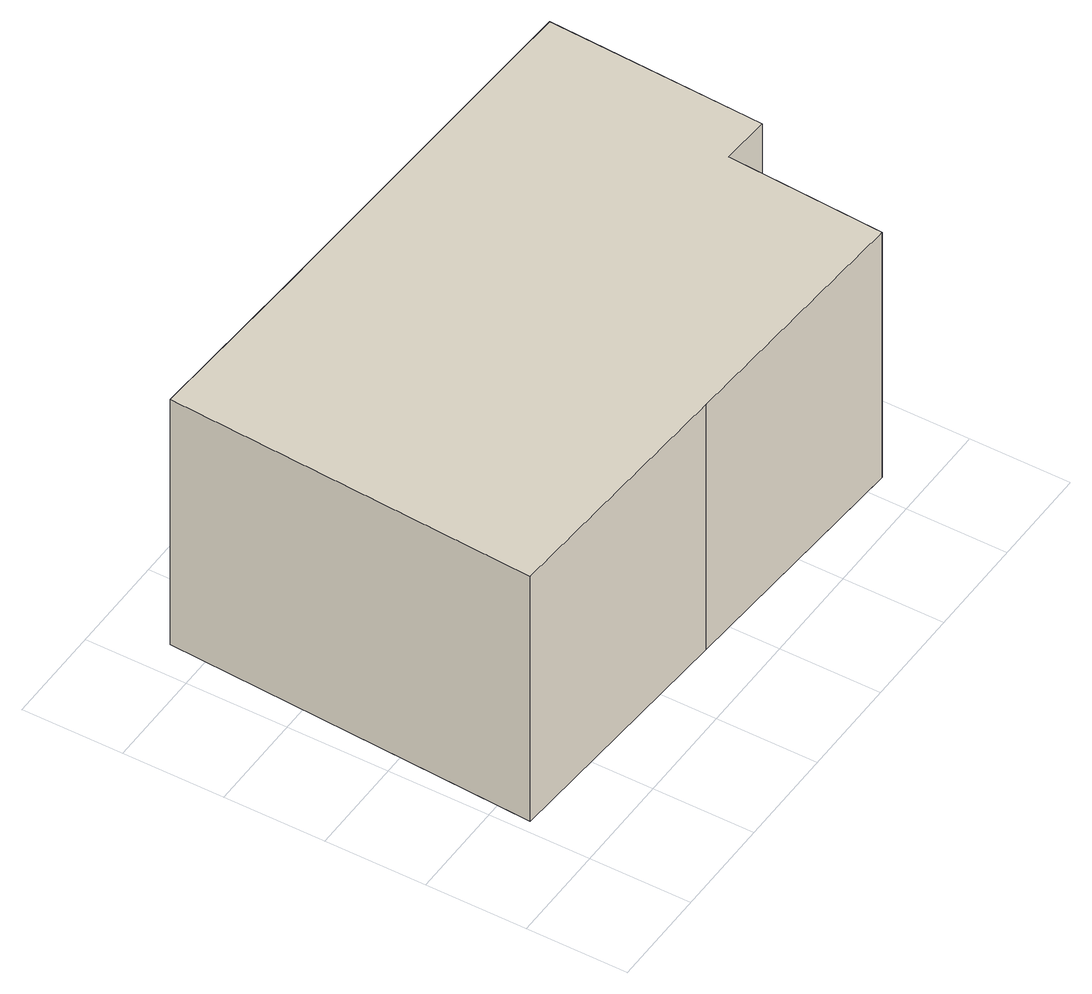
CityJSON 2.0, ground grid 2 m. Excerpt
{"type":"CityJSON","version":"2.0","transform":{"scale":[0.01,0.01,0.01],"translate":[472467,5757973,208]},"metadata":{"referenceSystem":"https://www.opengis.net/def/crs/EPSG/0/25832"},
"CityObjects":{
"building1":{"type":"Building","attributes":{"Gemeindeschluessel":"05711000","BezugspunktDach":"2000","function":"31001_1010","measuredHeight":8.99},"address":[{"country":"Germany","locality":"Bielefeld","thoroughfareNumber":"201","thoroughfareName":"Lämershagener Straße"}],"geometry":[{"type":"Solid","lod":"1","boundaries":[[[[0,1,2,3,4,5,6,7,8]],[[9,10,11,12,13,14,15,16,17]],[[9,17,8,7]],[[10,9,7,6]],[[11,10,6,5]],[[12,11,5,4]],[[13,12,4,3]],[[14,13,3,2]],[[15,14,2,1]],[[16,15,1,0]],[[17,16,0,8]]]]}]}
},
"vertices":[
[576,847,618],[399,855,618],[66,873,618],[24,133,618],[534,104,618],[1044,75,618],[1062,390,618],[1160,385,618],[1180,819,618],[1160,385,47],[1062,390,47],[1044,75,47],[534,104,47],[24,133,47],[66,873,47],[399,855,47],[576,847,47],[1180,819,47]
]}
